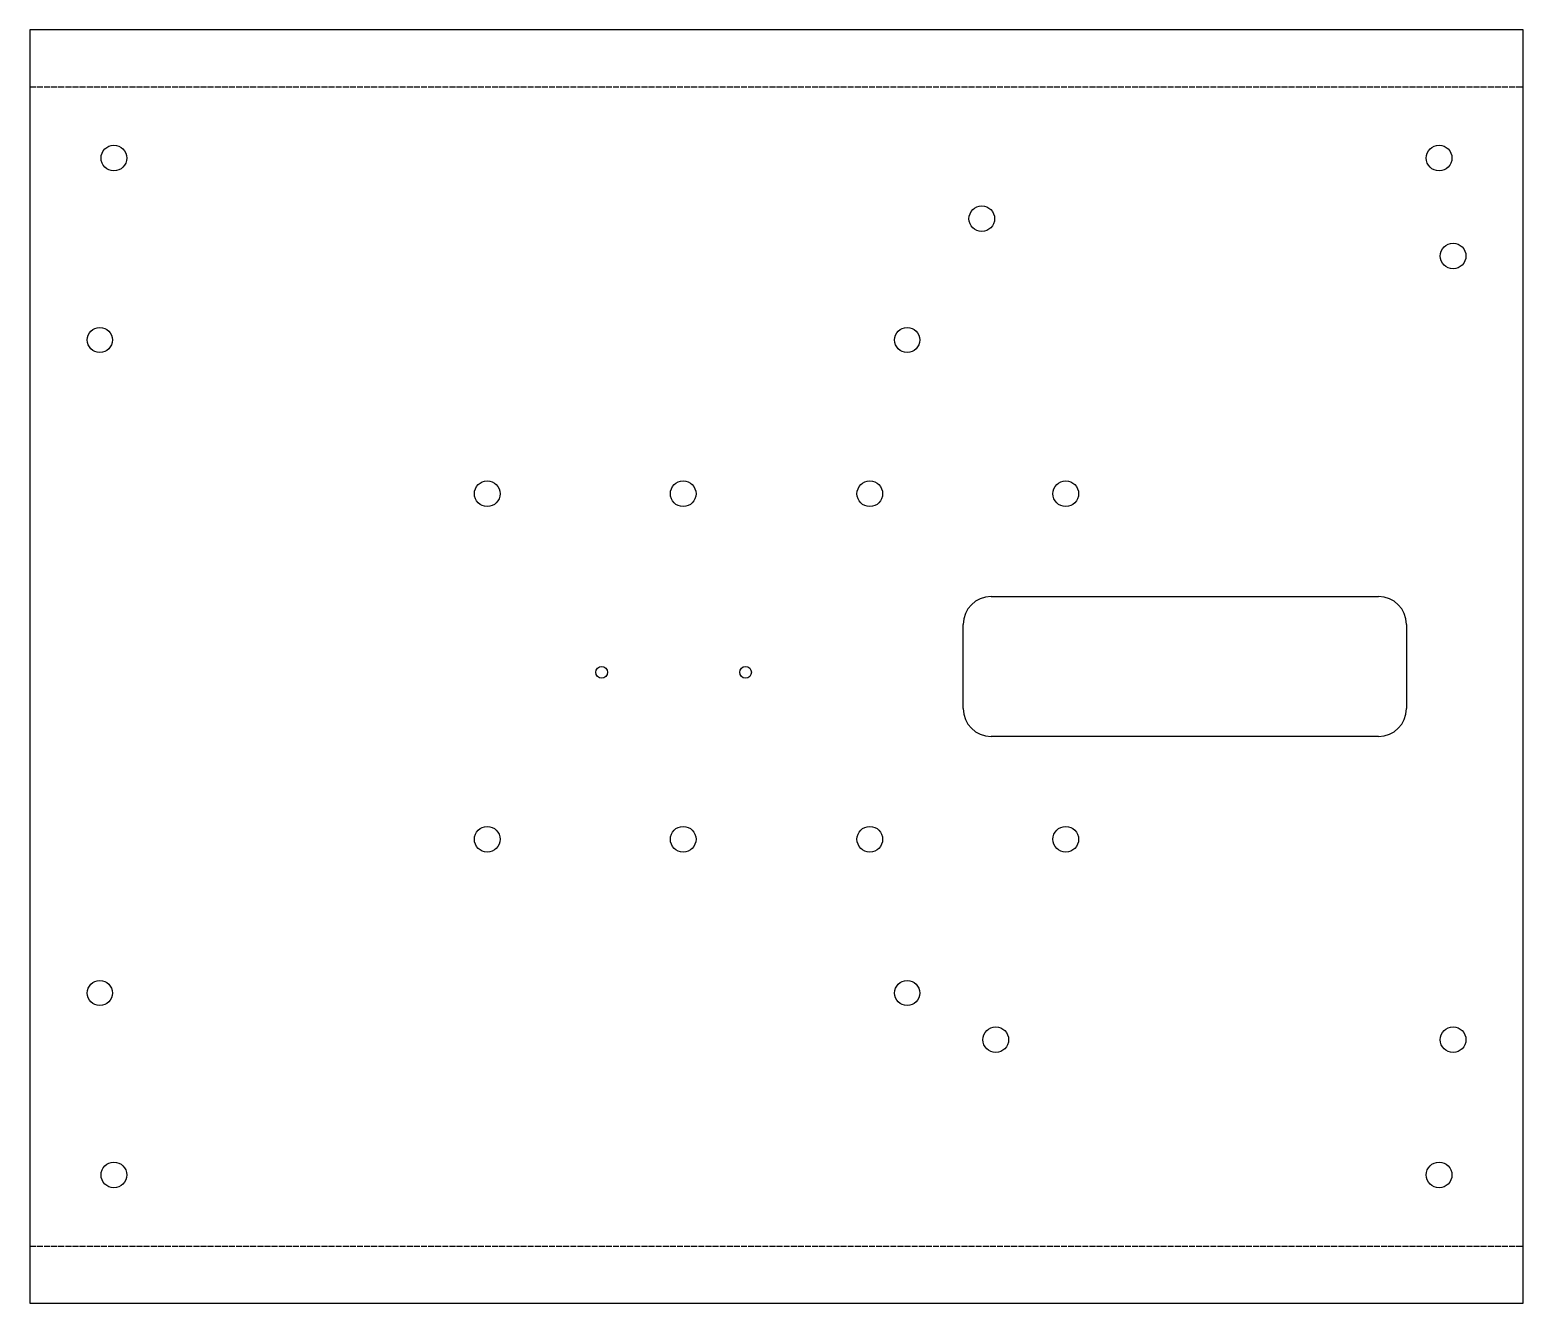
# Model space of a CAD drawing. Header units: millimetres. Extents: x 0 to 320, y -9 to 263.
import ezdxf

# ---------------------------------------------------------------- set-up
doc = ezdxf.new("R2010")
doc.units = ezdxf.units.MM
doc.linetypes.add('DASHED', pattern=[1.524, 1.27, -0.254])
doc.layers.add('BEND', color=1, linetype='DASHED')

msp = doc.modelspace()

# ---------------------------------------------------------------- linework, layer by layer
at = {"layer": 'BEND', "linetype": 'DASHED'}
for p, q in [((0, 251.24), (320, 251.24)), ((0, 2.76), (320, 2.76))]:
    msp.add_line(p, q, dxfattribs=at)
at = {"layer": 'CUT'}
for p, q in [((0, 263.48), (0, -9.48)), ((320, 263.48), (0, 263.48)), ((320, -9.48), (320, 263.48)), ((206, 142), (289, 142)), ((200, 118), (200, 136)), ((295, 136), (295, 118)), ((289, 112), (206, 112)), ((0, -9.48), (320, -9.48))]:
    msp.add_line(p, q, dxfattribs=at)
for centre, radius in [((18, 236), 2.75), ((302, 236), 2.75), ((204, 223), 2.75), ((305, 215), 2.75), ((15, 197), 2.69), ((188, 197), 2.69), ((98, 164.04), 2.75), ((140, 164.04), 2.75), ((180, 164.04), 2.75), ((222, 164.04), 2.75), ((122.53, 125.75), 1.25), ((153.37, 125.75), 1.25), ((98, 89.96), 2.75), ((140, 89.96), 2.75), ((180, 89.96), 2.75), ((222, 89.96), 2.75), ((15, 57), 2.69), ((188, 57), 2.69), ((207, 47), 2.75), ((305, 47), 2.75), ((18, 18), 2.75), ((302, 18), 2.75)]:
    msp.add_circle(centre, radius, dxfattribs=at)
for centre, start, end in [((206, 136), 90, 180), ((289, 136), 0, 90), ((206, 118), 180, 270), ((289, 118), -90, 0)]:
    msp.add_arc(centre, 6, start, end, dxfattribs=at)

doc.saveas('drawing.dxf')
